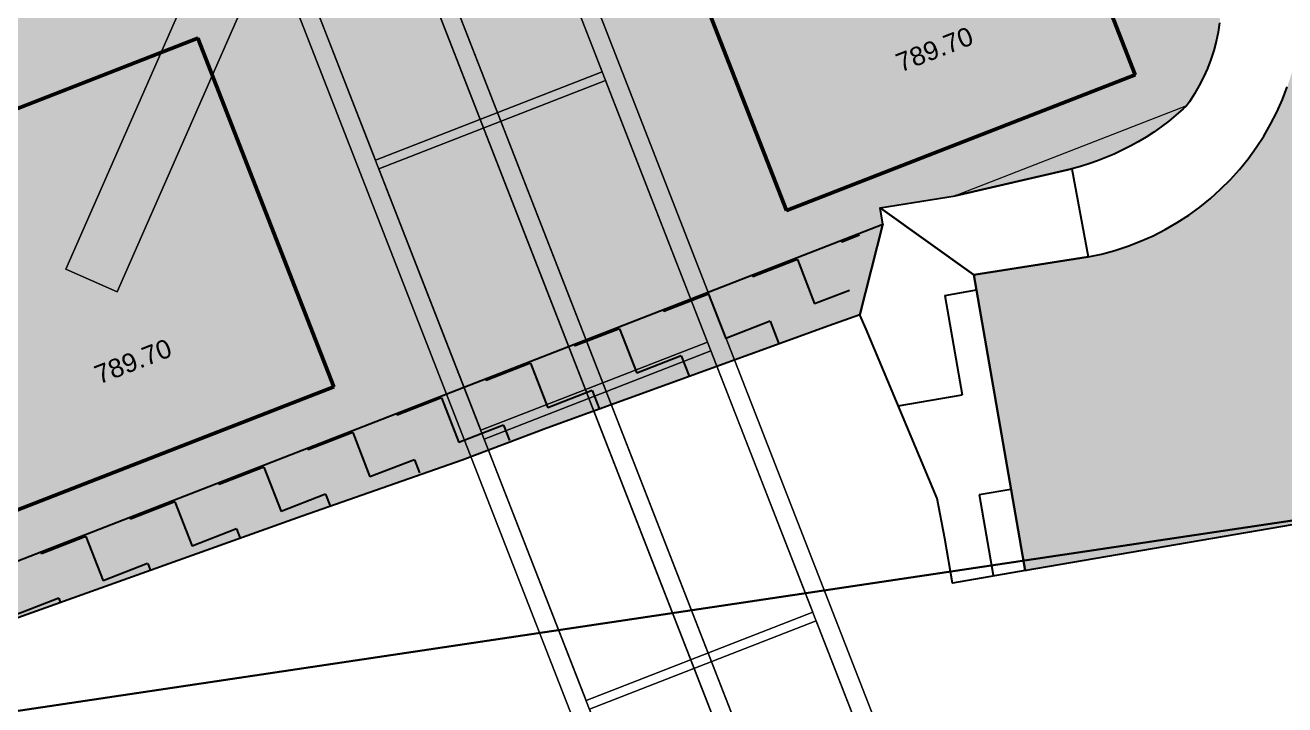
# Model space of a CAD drawing. Header units: metres. Extents: x 2688466 to 2688595, y 1221626 to 1221756.
# Drawn here: x 2688528.97 to 2688535.7, y 1221685.59 to 1221689.22 of the extents above; entities that cross this region are included whole.
import ezdxf

# ---------------------------------------------------------------- set-up
doc = ezdxf.new("R2010")
doc.units = ezdxf.units.M
doc.linetypes.add('AUSGEZOGEN', pattern=[0])
for name, color, linetype, lineweight in [('Einzelfundation', 7, 'AUSGEZOGEN', 50), ('Keine', 7, 'AUSGEZOGEN', 13), ('Magerbeton', 7, 'AUSGEZOGEN', 35), ('Schnittbeschriftung', 7, 'AUSGEZOGEN', 50), ('Standard', 7, 'AUSGEZOGEN', 13), ('Text Decke', 7, 'AUSGEZOGEN', 25), ('Tiefbau Global', 250, 'AUSGEZOGEN', 35)]:
    doc.layers.add(name, color=color, linetype=linetype, lineweight=lineweight)
doc.styles.add('ARIAL', font='arial.ttf')

# ---------------------------------------------------------------- blocks, each defined once
blk = doc.blocks.new('Kran parametrisch_$F1')
at = {"layer": 'Standard', "color": 253, "linetype": 'AUSGEZOGEN', "lineweight": 18, "transparency": 33554687}
for points in [[(2.192, 2.4042), (-2.4042, -2.192), (-2.192, -2.4042), (2.4042, 2.192)], [(-2.4042, -2.192), (2.192, 2.4042), (2.4042, 2.192), (-2.192, -2.4042)], [(-2.4042, -2.192), (2.192, 2.4042), (2.192, 2.4042), (-2.4042, -2.192)], [(2.4042, 2.192), (-2.192, -2.4042), (-2.192, -2.4042), (2.4042, 2.192)], [(-2.192, -2.4042), (-2.4042, -2.192), (-2.4042, -2.192), (-2.192, -2.4042)]]:
    blk.add_lwpolyline(points, close=True, dxfattribs=at)
at = {"layer": 'Standard', "color": 1, "linetype": 'AUSGEZOGEN', "lineweight": 18, "transparency": 33554687}
for points in [[(-0.05, -7.3692), (0.05, -7.3692), (0.05, 0.0475), (-0.05, 0.0475)], [(-0.05, -7.4167), (-0.05, -7.3692), (-0.05, 0.0475), (-0.05, 0)], [(0.05, -7.3692), (0.05, -7.4167), (0.05, 0), (0.05, 0.0475)], [(0.05, -7.4167), (-0.05, -7.4167), (-0.05, 0), (0.05, 0)], [(-0.75, -11), (-0.65, -11), (-0.65, -1), (-0.75, -1)], [(-0.65, -11), (-0.75, -11), (-0.75, -1), (-0.65, -1)], [(-0.75, -11), (-0.75, -1), (-0.75, -1), (-0.75, -11)], [(-0.75, -11), (-0.65, -11), (-0.65, -1), (-0.75, -1)], [(-0.65, -11), (-0.75, -11), (-0.75, -1), (-0.65, -1)], [(-0.75, -11), (-0.75, -1), (-0.75, -1), (-0.75, -11)], [(-0.65, -1), (-0.65, -11), (-0.65, -11), (-0.65, -1)], [(-0.65, -1), (-0.65, -11), (-0.65, -11), (-0.65, -1)], [(0.65, -11), (0.75, -11), (0.75, -1), (0.65, -1)], [(0.75, -11), (0.65, -11), (0.65, -1), (0.75, -1)], [(0.65, -11), (0.65, -1), (0.65, -1), (0.65, -11)], [(0.65, -11), (0.75, -11), (0.75, -1), (0.65, -1)], [(0.75, -11), (0.65, -11), (0.65, -1), (0.75, -1)], [(0.65, -11), (0.65, -1), (0.65, -1), (0.65, -11)], [(0.75, -1), (0.75, -11), (0.75, -11), (0.75, -1)], [(0.75, -1), (0.75, -11), (0.75, -11), (0.75, -1)], [(-0.05, -10.9), (0.05, -10.9), (0.05, -1.1), (-0.05, -1.1)], [(0.05, -10.9), (-0.05, -10.9), (-0.05, -1.1), (0.05, -1.1)], [(-0.05, -10.9), (-0.05, -1.1), (-0.05, -1.1), (-0.05, -10.9)], [(0.05, -1.1), (0.05, -10.9), (0.05, -10.9), (0.05, -1.1)]]:
    blk.add_lwpolyline(points, close=True, dxfattribs=at)
at = {"layer": 'Standard', "color": 7, "linetype": 'AUSGEZOGEN', "lineweight": 18, "transparency": 33554687}
for points in [[(-0.65, -2.25), (-0.65, -0.75), (0.65, -0.75), (0.65, -2.25)], [(0.65, -2.25), (0.65, -0.75), (-0.65, -0.75), (-0.65, -2.25)], [(-0.65, -2.25), (-0.65, -2.25), (-0.65, -0.75), (-0.65, -0.75)], [(0.65, -0.75), (0.65, -0.75), (0.65, -2.25), (0.65, -2.25)], [(0.65, -2.25), (0.65, -2.25), (-0.65, -2.25), (-0.65, -2.25)], [(-0.65, -3.8), (-0.65, -2.3), (0.65, -2.3), (0.65, -3.8)], [(0.65, -3.8), (0.65, -2.3), (-0.65, -2.3), (-0.65, -3.8)], [(-0.65, -2.3), (-0.65, -2.3), (0.65, -2.3), (0.65, -2.3)], [(-0.65, -3.8), (-0.65, -3.8), (-0.65, -2.3), (-0.65, -2.3)], [(0.65, -2.3), (0.65, -2.3), (0.65, -3.8), (0.65, -3.8)], [(0.65, -3.8), (0.65, -3.8), (-0.65, -3.8), (-0.65, -3.8)], [(-0.65, -5.35), (-0.65, -3.85), (0.65, -3.85), (0.65, -5.35)], [(0.65, -5.35), (0.65, -3.85), (-0.65, -3.85), (-0.65, -5.35)], [(-0.65, -3.85), (-0.65, -3.85), (0.65, -3.85), (0.65, -3.85)], [(-0.65, -5.35), (-0.65, -5.35), (-0.65, -3.85), (-0.65, -3.85)], [(0.65, -3.85), (0.65, -3.85), (0.65, -5.35), (0.65, -5.35)], [(0.65, -5.35), (0.65, -5.35), (-0.65, -5.35), (-0.65, -5.35)], [(-0.65, -6.9), (-0.65, -5.4), (0.65, -5.4), (0.65, -6.9)], [(0.65, -6.9), (0.65, -5.4), (-0.65, -5.4), (-0.65, -6.9)], [(-0.65, -5.4), (-0.65, -5.4), (0.65, -5.4), (0.65, -5.4)], [(0.65, -5.4), (0.65, -5.4), (0.65, -6.9), (0.65, -6.9)]]:
    blk.add_lwpolyline(points, close=True, dxfattribs=at)

msp = doc.modelspace()

# ---------------------------------------------------------------- hatches: boundary and pattern name
at = {"layer": 'Standard', "linetype": 'AUSGEZOGEN', "lineweight": 13, "transparency": 33554687}
h = msp.add_hatch(color=9, dxfattribs=at)
h.paths.add_polyline_path([(2688535.1117, 1221692.1379), (2688534.9522, 1221692.6162), (2688534.498, 1221694.0236), (2688534.4852, 1221694.0629), (2688533.877, 1221695.6247), (2688534.0717, 1221695.7002), (2688534.0133, 1221695.85), (2688526.028, 1221692.7401), (2688528.5683, 1221686.2173), (2688533.5538, 1221688.1589), (2688533.5388, 1221688.246), (2688533.9409, 1221688.3097), (2688535.1759, 1221688.7907), (2688535.1919, 1221688.8126), (2688535.2195, 1221688.8551), (2688535.2448, 1221688.8989), (2688535.2678, 1221688.944), (2688535.2883, 1221688.9903), (2688535.3065, 1221689.0375), (2688535.3221, 1221689.0857), (2688535.3352, 1221689.1346), (2688535.3458, 1221689.1841), (2688535.3537, 1221689.2341), (2688535.359, 1221689.2845), (2688535.3616, 1221689.335), (2688535.3616, 1221689.3857), (2688535.359, 1221689.4362), (2688535.3537, 1221689.4866), (2688535.3458, 1221689.5366), (2688535.3352, 1221689.5861), (2688535.3221, 1221689.635), (2688535.3065, 1221689.6831), (2688535.2961, 1221689.7101), (2688535.2961, 1221689.7101), (2688534.4508, 1221691.8804), (2688534.4508, 1221691.8804), (2688534.4508, 1221691.8805)])
h.paths.add_polyline_path([(2688529.8936, 1221689.1521), (2688530.6194, 1221687.2885), (2688528.7558, 1221686.5627), (2688528.03, 1221688.4263)], flags=16)
h.paths.add_polyline_path([(2688534.1765, 1221690.8201), (2688534.9023, 1221688.9565), (2688533.0386, 1221688.2307), (2688532.3128, 1221690.0943)], flags=16)
at = {"layer": 'Standard', "linetype": 'AUSGEZOGEN', "lineweight": 13, "transparency": 33554559}
h = msp.add_hatch(color=7, dxfattribs=at)
h.set_gradient(color1=(199, 199, 199), color2=(199, 199, 199), one_color=1)
h.paths.add_polyline_path([(2688538.2843, 1221689.0542), (2688538.295, 1221689.2582), (2688538.295, 1221689.4625), (2688538.2843, 1221689.6664), (2688538.2629, 1221689.8696), (2688538.231, 1221690.0713), (2688538.1885, 1221690.2711), (2688538.1356, 1221690.4684), (2688538.0725, 1221690.6626), (2688537.8207, 1221691.3186), (2688537.8142, 1221691.3356), (2688537.8118, 1221691.3336), (2688537.3415, 1221692.5412), (2688535.4343, 1221691.7984), (2688535.0119, 1221691.6339), (2688535.6999, 1221689.8674), (2688535.6999, 1221689.8674), (2688535.7151, 1221689.8278), (2688535.7378, 1221689.7581), (2688535.7567, 1221689.6873), (2688535.772, 1221689.6156), (2688535.7835, 1221689.5431), (2688535.7911, 1221689.4702), (2688535.795, 1221689.397), (2688535.795, 1221689.3237), (2688535.7911, 1221689.2505), (2688535.7835, 1221689.1775), (2688535.772, 1221689.1051), (2688535.7567, 1221689.0334), (2688535.7378, 1221688.9626), (2688535.7151, 1221688.8928), (2688535.6888, 1221688.8244), (2688535.659, 1221688.7574), (2688535.6257, 1221688.6921), (2688535.5891, 1221688.6286), (2688535.5491, 1221688.5671), (2688535.506, 1221688.5078), (2688535.4599, 1221688.4508), (2688535.4108, 1221688.3963), (2688535.359, 1221688.3444), (2688535.3045, 1221688.2954), (2688535.2475, 1221688.2492), (2688535.1882, 1221688.2061), (2688535.1267, 1221688.1662), (2688535.0632, 1221688.1296), (2688534.9979, 1221688.0963), (2688534.9309, 1221688.0664), (2688534.8624, 1221688.0402), (2688534.7927, 1221688.0175), (2688534.7219, 1221687.9985), (2688534.6502, 1221687.9833), (2688534.0406, 1221687.8867), (2688534.3138, 1221686.3054), (2688537.3625, 1221686.8278), (2688537.4901, 1221686.9853), (2688537.6101, 1221687.1506), (2688537.7214, 1221687.3219), (2688537.8235, 1221687.4988), (2688537.9162, 1221687.6808), (2688537.9993, 1221687.8674), (2688538.0725, 1221688.058), (2688538.1356, 1221688.2523), (2688538.1885, 1221688.4496), (2688538.231, 1221688.6494), (2688538.2629, 1221688.8511)], flags=0)
h = msp.add_hatch(color=7, dxfattribs=at)
h.set_gradient(color1=(160, 160, 160), color2=(160, 160, 160), one_color=1)
h.paths.add_polyline_path([(2688533.0386, 1221688.2307), (2688534.9023, 1221688.9565), (2688534.1765, 1221690.8201), (2688532.3128, 1221690.0943)], flags=0)
h = msp.add_hatch(color=7, dxfattribs=at)
h.set_gradient(color1=(160, 160, 160), color2=(160, 160, 160), one_color=1)
h.paths.add_polyline_path([(2688528.7558, 1221686.5627), (2688530.6194, 1221687.2885), (2688529.8936, 1221689.1521), (2688528.03, 1221688.4263)], flags=0)
h = msp.add_hatch(color=7, dxfattribs=at)
h.set_gradient(color1=(199, 199, 199), color2=(199, 199, 199), one_color=1)
h.paths.add_polyline_path([(2688534.8332, 1221688.5531), (2688534.8761, 1221688.5751), (2688534.9184, 1221688.5986), (2688534.9601, 1221688.6238), (2688535.0012, 1221688.6505), (2688535.0415, 1221688.679), (2688535.0813, 1221688.709), (2688535.1203, 1221688.7408), (2688535.1586, 1221688.7744), (2688535.1759, 1221688.7907), (2688533.9409, 1221688.3097), (2688534.5629, 1221688.4543), (2688534.6094, 1221688.4668), (2688534.6554, 1221688.481), (2688534.7008, 1221688.4967), (2688534.7455, 1221688.5139), (2688534.7897, 1221688.5327)], flags=0)
h = msp.add_hatch(color=7, dxfattribs=at)
h.set_gradient(color1=(240, 240, 180), color2=(240, 240, 180), one_color=1)
h.paths.add_polyline_path([(2688533.5538, 1221688.1589), (2688528.5683, 1221686.2173), (2688528.4159, 1221685.8704), (2688530.4508, 1221686.5968), (2688531.3058, 1221686.8971), (2688531.7578, 1221687.0668), (2688533.2648, 1221687.6142), (2688533.4308, 1221687.6735)], flags=0)
at = {"layer": 'Standard', "linetype": 'AUSGEZOGEN', "lineweight": 25, "transparency": 33554687}
h = msp.add_hatch(dxfattribs=at)
h.set_pattern_fill('MUSTER', scale=0.54, angle=279.79, style=0, pattern_type=2)
h.set_pattern_definition([(279.79, (2688529.2919, 1221730.27437), (0.6239566, -0.440316), [0.54, -0.54]), (9.79, (2688529.2919, 1221730.27437), (0.440316, 0.6239566), [0.54, -0.54])])
h.paths.add_polyline_path([(2688533.431, 1221687.6735), (2688533.8435, 1221686.691), (2688533.9244, 1221686.2446), (2688534.3128, 1221686.3111), (2688534.0406, 1221687.8867), (2688533.5538, 1221688.1589)], flags=0)
h = msp.add_hatch(dxfattribs=at)
h.set_pattern_fill('MUSTER', scale=0.255, angle=201.28, style=0, pattern_type=2)
h.set_pattern_definition([(201.28, (2688527.75387, 1221730.49468), (-0.1450675, -0.3301597), [0.255, -0.255]), (291.28, (2688527.75387, 1221730.49468), (0.3301597, -0.1450675), [0.255, -0.255])])
h.paths.add_polyline_path([(2688533.2973, 1221687.9853), (2688533.4534, 1221688.1198), (2688528.5683, 1221686.2173), (2688528.4159, 1221685.8704), (2688533.2648, 1221687.6142), (2688533.431, 1221687.6735)], flags=0)

# ---------------------------------------------------------------- linework, layer by layer
at = {"layer": 'Einzelfundation', "transparency": 33554687}
for p, q in [((2688534.9023, 1221688.9565), (2688534.1765, 1221690.8201)), ((2688532.3128, 1221690.0943), (2688533.0386, 1221688.2307)), ((2688529.8936, 1221689.1521), (2688528.03, 1221688.4263)), ((2688530.6194, 1221687.2885), (2688529.8936, 1221689.1521)), ((2688533.0386, 1221688.2307), (2688534.9023, 1221688.9565)), ((2688528.7558, 1221686.5627), (2688530.6194, 1221687.2885))]:
    msp.add_line(p, q, dxfattribs=at)
at = {"layer": 'Keine', "color": 7, "linetype": 'AUSGEZOGEN', "lineweight": 25, "transparency": 33554687}
for points in [[(2688532.3128, 1221690.0943), (2688533.0386, 1221688.2307), (2688534.9023, 1221688.9565), (2688534.1765, 1221690.8201), (2688532.3128, 1221690.0943)], [(2688528.03, 1221688.4263), (2688529.8936, 1221689.1521), (2688530.6194, 1221687.2885), (2688528.7558, 1221686.5627), (2688528.03, 1221688.4263)]]:
    msp.add_lwpolyline(points, close=True, dxfattribs=at)
at = {"layer": 'Magerbeton', "transparency": 33554687}
for p, q in [((2688534.9023, 1221688.9565), (2688534.1765, 1221690.8201)), ((2688532.3128, 1221690.0943), (2688533.0386, 1221688.2307)), ((2688529.8936, 1221689.1521), (2688528.03, 1221688.4263)), ((2688530.6194, 1221687.2885), (2688529.8936, 1221689.1521)), ((2688533.0386, 1221688.2307), (2688534.9023, 1221688.9565)), ((2688528.7558, 1221686.5627), (2688530.6194, 1221687.2885))]:
    msp.add_line(p, q, dxfattribs=at)
at = {"layer": 'Schnittbeschriftung', "color": 7, "linetype": 'AUSGEZOGEN', "lineweight": 25, "transparency": 33554687}
msp.add_line((2688535.1586, 1221688.7744), (2688535.1759, 1221688.7907), dxfattribs=at)
at = {"layer": 'Schnittbeschriftung', "color": 7, "linetype": 'AUSGEZOGEN', "lineweight": 13, "transparency": 33554687}
msp.add_lwpolyline([(2688535.3537, 1221689.2341), (2688535.3458, 1221689.1841), (2688535.3352, 1221689.1346), (2688535.3221, 1221689.0857), (2688535.3065, 1221689.0375), (2688535.2883, 1221688.9903), (2688535.2678, 1221688.944), (2688535.2448, 1221688.8989), (2688535.2195, 1221688.8551), (2688535.1919, 1221688.8126), (2688535.1759, 1221688.7907), (2688533.9409, 1221688.3097), (2688533.5388, 1221688.246), (2688533.5538, 1221688.1589), (2688528.5683, 1221686.2173)], dxfattribs=at)
at = {"layer": 'Schnittbeschriftung', "color": 7, "linetype": 'AUSGEZOGEN', "lineweight": 25, "transparency": 33554687}
for points in [[(2688535.3537, 1221689.2341), (2688535.3458, 1221689.1841), (2688535.3352, 1221689.1346), (2688535.3221, 1221689.0857), (2688535.3065, 1221689.0375), (2688535.2883, 1221688.9903), (2688535.2678, 1221688.944), (2688535.2448, 1221688.8989), (2688535.2195, 1221688.8551), (2688535.1919, 1221688.8126), (2688535.1759, 1221688.7907), (2688535.1586, 1221688.7744)], [(2688537.3625, 1221686.8278), (2688534.3186, 1221686.3062), (2688534.3189, 1221686.3067), (2688534.3137, 1221686.3058), (2688534.0406, 1221687.8867), (2688534.6502, 1221687.9833), (2688534.7219, 1221687.9985), (2688534.7927, 1221688.0175), (2688534.8624, 1221688.0402), (2688534.9309, 1221688.0664), (2688534.9979, 1221688.0963), (2688535.0632, 1221688.1296), (2688535.1267, 1221688.1662), (2688535.1882, 1221688.2061), (2688535.2475, 1221688.2492), (2688535.3045, 1221688.2954), (2688535.359, 1221688.3444), (2688535.4108, 1221688.3963), (2688535.4599, 1221688.4508), (2688535.506, 1221688.5078), (2688535.5491, 1221688.5671), (2688535.5891, 1221688.6286), (2688535.6257, 1221688.6921), (2688535.659, 1221688.7574), (2688535.6888, 1221688.8244), (2688535.7151, 1221688.8928)], [(2688535.1759, 1221688.7907), (2688535.1586, 1221688.7744), (2688535.1203, 1221688.7408), (2688535.0813, 1221688.709), (2688535.0415, 1221688.679), (2688535.0012, 1221688.6505), (2688534.9601, 1221688.6238), (2688534.9184, 1221688.5986), (2688534.8761, 1221688.5751), (2688534.8332, 1221688.5531), (2688534.7897, 1221688.5327), (2688534.7455, 1221688.5139), (2688534.7008, 1221688.4967), (2688534.6554, 1221688.481), (2688534.6094, 1221688.4668), (2688534.5629, 1221688.4543), (2688533.9409, 1221688.3097)]]:
    msp.add_lwpolyline(points, dxfattribs=at)
for points in [[(2688534.0406, 1221687.8867), (2688533.5388, 1221688.246), (2688533.9409, 1221688.3097), (2688534.5629, 1221688.4543), (2688534.6502, 1221687.9833), (2688534.0406, 1221687.8867)], [(2688534.3137, 1221686.3058), (2688533.9254, 1221686.2387), (2688533.8846, 1221686.4769), (2688533.8434, 1221686.691), (2688533.464, 1221687.5961), (2688533.4308, 1221687.6735), (2688533.5538, 1221688.1589), (2688533.5388, 1221688.246), (2688534.0406, 1221687.8867), (2688534.3137, 1221686.3058)], [(2688533.5538, 1221688.1589), (2688533.4308, 1221687.6735), (2688533.2648, 1221687.6142), (2688531.7578, 1221687.0668), (2688531.3058, 1221686.8971), (2688530.4508, 1221686.5968), (2688528.4159, 1221685.8704), (2688528.5683, 1221686.2173), (2688533.5538, 1221688.1589)]]:
    msp.add_lwpolyline(points, close=True, dxfattribs=at)
at = {"layer": 'Tiefbau Global', "color": 1, "lineweight": 25, "transparency": 33554687}
msp.add_lwpolyline([(2688512.048, 1221683.032), (2688512.048, 1221683.032), (2688537.018, 1221686.764), (2688537.018, 1221686.764)], close=True, dxfattribs=at)

# ---------------------------------------------------------------- block references
at = {"layer": 'Text Decke', "color": 7, "linetype": 'AUSGEZOGEN', "lineweight": 18, "transparency": 33554687, "rotation": 21.27874073795148}
msp.add_blockref('Kran parametrisch_$F1', (2688530.6321, 1221690.8328), dxfattribs=at)

# ---------------------------------------------------------------- texts
at = {"layer": 'Schnittbeschriftung', "color": 1, "lineweight": 13, "transparency": 33554687, "char_height": 0.1, "width": 0.480198, "attachment_point": 8, "rotation": 21.28, "style": 'ARIAL'}
for insert in [(2688533.8484, 1221689.0449), (2688529.5655, 1221687.3769)]:
    msp.add_mtext('\\W1.00;789.70', dxfattribs=dict(at, insert=insert))

doc.saveas('drawing.dxf')
